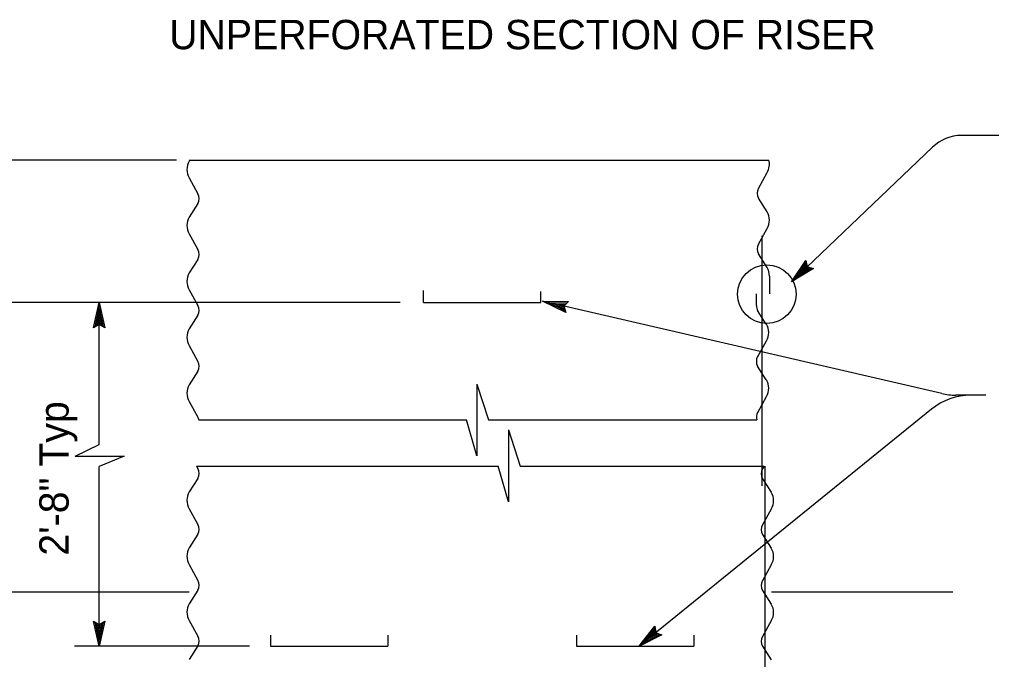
# Model space of a CAD drawing. Extents: x -894 to 866, y -476 to 714.
# Drawn here: x -611.2 to -379.4, y -16.9 to 135.8 of the extents above; entities that cross this region are included whole.
import ezdxf

# ---------------------------------------------------------------- set-up
doc = ezdxf.new("R2010")
doc.units = 0
for name, color, linetype in [('56 Stage 3 Anno', 7, 'Continuous'), ('57 Undefined', 7, 'Continuous'), ('60 Nongeo Data', 7, 'Continuous')]:
    doc.layers.add(name, color=color, linetype=linetype)

msp = doc.modelspace()

# ---------------------------------------------------------------- linework, layer by layer
at = {"layer": '56 Stage 3 Anno'}
for p, q in [((-375.34, 108.15), (-386.53, 108.15)), ((-427.08, 73.25), (-393.43, 105.38)), ((-573.75, 102.28), (-681.79, 102.28)), ((-434.98, 95.53), (-432.9, 99.29)), ((-432.91, 89.97), (-434.99, 93.21)), ((-434.98, 82.21), (-432.9, 85.97)), ((-432.91, 76.64), (-434.99, 79.88)), ((-427.08, 73.25), (-423.66, 78.36)), ((-422.21, 76.53), (-426.08, 74.2)), ((-426.07, 74.21), (-423.58, 77.94)), ((-425.08, 75.16), (-423.47, 77.56)), ((-422.63, 76.63), (-425.08, 75.16)), ((-424.08, 76.11), (-423.39, 77.14)), ((-423, 76.76), (-424.08, 76.11)), ((-423.66, 78.36), (-423.66, 78.36)), ((-423.66, 78.36), (-423.32, 76.84)), ((-423.32, 76.84), (-421.81, 76.43)), ((-421.81, 76.43), (-427.08, 73.25)), ((-421.81, 76.43), (-421.81, 76.43)), ((-427.08, 73.25), (-427.08, 73.25)), ((-520.44, 68.28), (-645.21, 68.28)), ((-593.57, 62.28), (-592.23, 68.28)), ((-593.57, 62.28), (-592.23, 68.28)), ((-592.23, 68.28), (-592.23, 68.28)), ((-592.23, 68.28), (-590.89, 62.28)), ((-592.23, 68.28), (-592.23, 68.28)), ((-592.23, 68.28), (-590.89, 62.28)), ((-592.23, 34.41), (-592.23, 68.28)), ((-391.28, 46.57), (-486.47, 68.59)), ((-480.92, 65.93), (-486.47, 68.59)), ((-486.47, 68.59), (-486.47, 68.59)), ((-486.47, 68.59), (-480.32, 68.53)), ((-481.05, 66.33), (-485.12, 68.28)), ((-485.11, 68.28), (-480.63, 68.24)), ((-481.2, 66.73), (-483.77, 67.96)), ((-483.77, 67.96), (-480.88, 67.94)), ((-481.29, 67.11), (-482.43, 67.65)), ((-482.43, 67.65), (-481.19, 67.64)), ((-480.32, 68.53), (-481.4, 67.42)), ((-481.4, 67.42), (-480.92, 65.93)), ((-480.32, 68.53), (-480.32, 68.53)), ((-593.21, 62.49), (-592.23, 66.9)), ((-593.21, 62.49), (-592.23, 66.9)), ((-592.85, 62.73), (-592.23, 65.52)), ((-592.85, 62.73), (-592.23, 65.52)), ((-592.23, 65.52), (-591.6, 62.69)), ((-592.23, 65.52), (-591.6, 62.69)), ((-592.22, 66.89), (-591.25, 62.51)), ((-592.22, 66.89), (-591.25, 62.51)), ((-480.92, 65.93), (-480.92, 65.93)), ((-433.1, 63.17), (-435.18, 66.41)), ((-592.23, 63.08), (-593.57, 62.28)), ((-592.23, 63.08), (-593.57, 62.28)), ((-592.5, 62.9), (-592.23, 64.13)), ((-592.5, 62.9), (-592.23, 64.13)), ((-592.23, 64.13), (-591.96, 62.93)), ((-592.23, 64.13), (-591.96, 62.93)), ((-590.89, 62.28), (-592.23, 63.08)), ((-590.89, 62.28), (-592.23, 63.08)), ((-593.57, 62.28), (-593.57, 62.28)), ((-593.57, 62.28), (-593.57, 62.28)), ((-590.89, 62.28), (-590.89, 62.28)), ((-590.89, 62.28), (-590.89, 62.28)), ((-435.16, 55.41), (-433.08, 59.17)), ((-433.1, 49.84), (-435.18, 53.08)), ((-435.16, 42.08), (-433.08, 45.84)), ((-380.72, 46.19), (-387.9, 46.19)), ((-393.74, 42.84), (-463.5, -13.73)), ((-597.96, 31.65), (-592.23, 34.41)), ((-597.96, 31.65), (-586.26, 31.65)), ((-586.26, 31.65), (-592.23, 29.14)), ((-592.23, -13.72), (-592.23, 29.14)), ((-592.23, -13.72), (-593.56, -7.72)), ((-593.56, -7.72), (-593.56, -7.72)), ((-593.56, -7.72), (-592.23, -8.52)), ((-592.23, -13.72), (-593.56, -7.72)), ((-593.56, -7.72), (-593.56, -7.72)), ((-593.56, -7.72), (-592.23, -8.52)), ((-592.23, -12.33), (-593.2, -7.96)), ((-592.23, -12.33), (-593.2, -7.96)), ((-592.22, -10.96), (-592.85, -8.13)), ((-592.22, -10.96), (-592.85, -8.13)), ((-592.22, -9.58), (-592.49, -8.37)), ((-592.22, -9.58), (-592.49, -8.37)), ((-592.23, -8.52), (-590.89, -7.72)), ((-590.89, -7.72), (-592.23, -13.72)), ((-592.23, -8.52), (-590.89, -7.72)), ((-590.89, -7.72), (-592.23, -13.72)), ((-591.24, -7.94), (-592.22, -12.34)), ((-591.24, -7.94), (-592.22, -12.34)), ((-591.6, -8.17), (-592.22, -10.96)), ((-591.6, -8.17), (-592.22, -10.96)), ((-591.95, -8.35), (-592.22, -9.58)), ((-591.95, -8.35), (-592.22, -9.58)), ((-590.89, -7.72), (-590.89, -7.72)), ((-590.89, -7.72), (-590.89, -7.72)), ((-463.5, -13.73), (-459.68, -8.92)), ((-459.68, -8.92), (-459.68, -8.92)), ((-459.68, -8.92), (-459.47, -10.46)), ((-458, -11), (-463.5, -13.73)), ((-462.43, -12.86), (-459.64, -9.35)), ((-458.39, -10.86), (-462.43, -12.87)), ((-461.36, -12), (-459.56, -9.73)), ((-458.8, -10.72), (-461.36, -12)), ((-460.28, -11.13), (-459.51, -10.16)), ((-459.16, -10.57), (-460.28, -11.13)), ((-459.47, -10.46), (-458, -11)), ((-458, -11), (-458, -11)), ((-556.33, -13.72), (-598.06, -13.72)), ((-592.23, -13.72), (-592.23, -13.72)), ((-592.23, -13.72), (-592.23, -13.72)), ((-463.5, -13.73), (-463.5, -13.73))]:
    msp.add_line(p, q, dxfattribs=at)
for centre, radius, start, end in [((-386.53, 98.15), 10, 90, 133.6832), ((-436.3, 101.29), 3.94, 329.5345, 14.7672), ((-432.9, 94.37), 2.4, 150.8519, 209.1481), ((-436.3, 87.97), 3.94, 329.5345, 30.4655), ((-432.9, 81.05), 2.4, 150.8519, 209.1481), ((-436.3, 74.64), 3.94, 359.6558, 30.4655), ((-433.08, 67.57), 2.4, 180.7024, 209.1481), ((-436.48, 61.17), 3.94, 329.5345, 30.4655), ((-433.08, 54.25), 2.4, 150.8519, 209.1481), ((-436.48, 47.84), 3.94, 329.5345, 30.4655), ((-387.9, 61.19), 15, 256.9778, 270), ((-384.29, 31.19), 15, 90, 129.0383), ((-433.08, 40.92), 2.4, 150.8515, 195.335)]:
    msp.add_arc(centre, radius, start, end, dxfattribs=at)
at = {"layer": '60 Nongeo Data'}
for p, q in [((-570.56, 102.3), (-570.74, 102.01)), ((-570.6, 102.28), (-432.49, 102.28)), ((-570.76, 98.01), (-568.68, 94.25)), ((-568.66, 91.92), (-570.74, 88.68)), ((-570.76, 84.68), (-568.68, 80.92)), ((-434.16, 84.23), (-434.16, 24.53)), ((-568.66, 78.59), (-570.74, 75.35)), ((-432.34, 74.6), (-432.34, 70.33)), ((-570.76, 71.35), (-568.68, 67.59)), ((-514.85, 68.28), (-514.85, 71.16)), ((-486.85, 68.28), (-486.85, 70.94)), ((-435.47, 67.55), (-435.47, 70.33)), ((-514.85, 68.28), (-486.85, 68.28)), ((-568.66, 65.26), (-570.74, 62.02)), ((-570.76, 58.02), (-568.68, 54.26)), ((-568.66, 51.94), (-570.74, 48.7)), ((-502.14, 48.85), (-502.14, 31.69)), ((-502.14, 48.85), (-499.36, 40.28)), ((-570.76, 44.7), (-568.68, 40.94)), ((-568.47, 40.28), (-504.63, 40.28)), ((-502.14, 31.69), (-504.63, 40.28)), ((-499.36, 40.28), (-435.4, 40.28)), ((-494.63, 37.93), (-491.82, 29.28)), ((-494.63, 37.93), (-494.63, 20.76)), ((-569.01, 29.28), (-497.09, 29.28)), ((-569.01, 29.28), (-568.68, 28.68)), ((-494.63, 20.76), (-497.09, 29.28)), ((-491.82, 29.28), (-433.62, 29.28)), ((-433.62, 29.27), (-433.99, 28.59)), ((-433.35, -64.72), (-433.35, 29.24)), ((-568.66, 26.35), (-570.74, 23.11)), ((-434.01, 26.27), (-431.93, 23.02)), ((-570.76, 19.11), (-568.68, 15.35)), ((-431.91, 19.02), (-433.99, 15.27)), ((-568.66, 13.02), (-570.74, 9.78)), ((-434.01, 12.94), (-431.93, 9.7)), ((-570.76, 5.78), (-568.68, 2.02)), ((-431.91, 5.7), (-433.99, 1.94)), ((-717.9, -0.72), (-570.75, -0.72)), ((-568.66, -0.31), (-570.74, -3.55)), ((-434.01, -0.39), (-431.93, -3.63)), ((-431.88, -0.72), (-388.65, -0.72)), ((-570.76, -7.55), (-568.68, -11.31)), ((-431.91, -7.63), (-433.99, -11.39)), ((-551.35, -11.02), (-551.35, -13.72)), ((-523.35, -11.02), (-523.35, -13.72)), ((-478.35, -11.02), (-478.35, -13.72)), ((-450.35, -11.02), (-450.35, -13.72)), ((-568.66, -13.64), (-570.74, -16.88)), ((-551.35, -13.72), (-523.35, -13.72)), ((-478.35, -13.72), (-450.35, -13.72)), ((-434.01, -13.72), (-431.93, -16.96))]:
    msp.add_line(p, q, dxfattribs=at)
msp.add_circle((-432.99, 70.29), 7, dxfattribs=at)
for centre, radius, start, end in [((-567.36, 100.01), 3.94, 149.5345, 210.4655), ((-570.76, 93.09), 2.4, 330.8519, 29.1481), ((-567.36, 86.68), 3.94, 149.5345, 210.4655), ((-570.76, 79.76), 2.4, 330.8519, 29.1481), ((-567.36, 73.35), 3.94, 149.5345, 210.4655), ((-570.76, 66.43), 2.4, 330.8519, 29.1481), ((-567.36, 60.02), 3.94, 149.5345, 210.4655), ((-570.76, 53.1), 2.4, 330.8519, 29.1481), ((-567.36, 46.7), 3.94, 149.5345, 210.4655), ((-570.76, 39.78), 2.4, 10.9841, 29.1481), ((-570.76, 27.52), 2.4, 330.8519, 29.1481), ((-431.91, 27.43), 2.4, 150.8519, 209.1481), ((-567.36, 21.11), 3.94, 149.5345, 210.4655), ((-435.31, 21.03), 3.94, 329.5345, 30.4655), ((-570.76, 14.19), 2.4, 330.8519, 29.1481), ((-431.91, 14.11), 2.4, 150.8519, 209.1481), ((-567.36, 7.78), 3.94, 149.5345, 210.4655), ((-435.31, 7.7), 3.94, 329.5345, 30.4655), ((-570.76, 0.86), 2.4, 330.8519, 29.1481), ((-431.91, 0.78), 2.4, 150.8519, 209.1481), ((-567.36, -5.55), 3.94, 149.5345, 210.4655), ((-435.31, -5.63), 3.94, 329.5345, 30.4655), ((-570.76, -12.47), 2.4, 330.8519, 29.1481), ((-431.91, -12.55), 2.4, 150.8519, 209.1481)]:
    msp.add_arc(centre, radius, start, end, dxfattribs=at)

# ---------------------------------------------------------------- texts
at = {"layer": '57 Undefined'}
msp.add_text('UNPERFORATED SECTION OF RISER', height=7, dxfattribs=at).set_placement((-575.52, 128.72))
msp.add_text('2\'-8" Typ', height=7, rotation=90, dxfattribs=at).set_placement((-599.5, 7.91))

doc.saveas('drawing.dxf')
